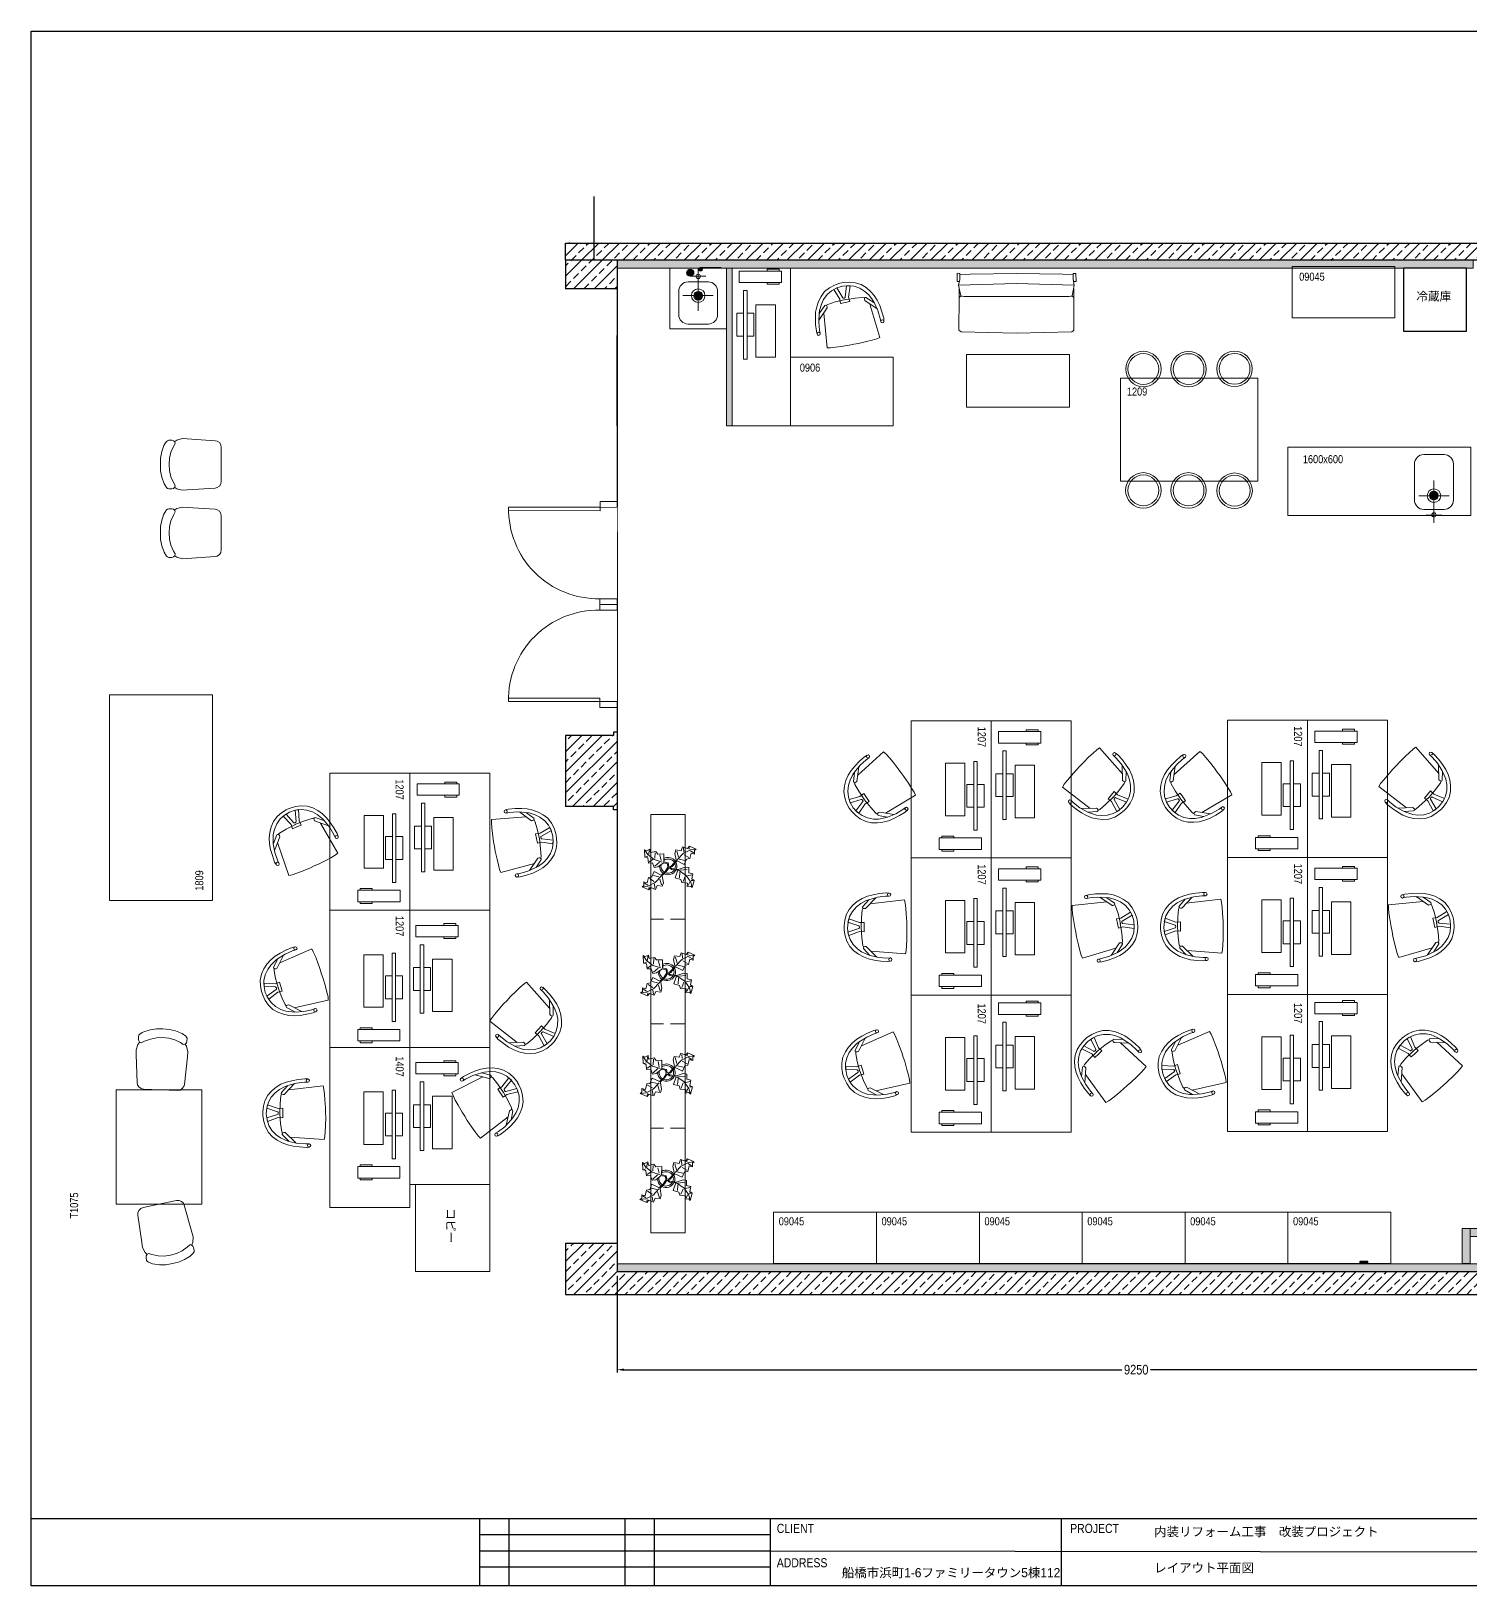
# Model space of a CAD drawing. Header units: millimetres. Extents: x -5127 to 14751, y -2750 to 19020.
# Drawn here: x -5127 to 7470, y -2750 to 10854 of the extents above; entities that cross this region are included whole.
import ezdxf

# ---------------------------------------------------------------- set-up
doc = ezdxf.new("R2010")
doc.units = ezdxf.units.MM
doc.set_wipeout_variables(frame=1)
doc.linetypes.add('DASHEDX2', pattern=[38.1, 25.4, -12.7])
doc.layers.add('1floor', color=252, linetype='Continuous')
doc.layers.add('1pillars', color=250, linetype='Continuous')
for name, color, linetype, lineweight in [('2furniture', 7, 'Continuous', 0), ('A-col-pattern', 8, 'Continuous', 0), ('A-desk', 250, 'Continuous', 15), ('dims', 8, 'Continuous', 0)]:
    doc.layers.add(name, color=color, linetype=linetype, lineweight=lineweight)
doc.styles.get("Standard").update_dxf_attribs({"font": 'ARIALN.TTF', "height": 70})
doc.dimstyles.new('mydim', dxfattribs={"dimscale": 1.2, "dimtxt": 70, "dimasz": 50, "dimexe": 20, "dimexo": 30, "dimgap": 0.09, "dimtad": 0, "dimtih": 1, "dimtoh": 1, "dimdec": 0, "dimzin": 0, "dimdsep": 46, "dimtxsty": 'Standard', "dimcen": 0, "dimclrd": 256, "dimclre": 256, "dimadec": 0, "dimazin": 0, "dimtfac": 1, "dimtdec": 0, "dimtofl": 0, "dimtmove": 0, "dimatfit": 3, "dimfxl": 1, "dimtolj": 1, "dimtzin": 0, "dimarcsym": 0})

# ---------------------------------------------------------------- blocks, each defined once
blk = doc.blocks.new('*U35')
at = {"layer": 'A-desk', "color": 0}
blk.add_lwpolyline([(-600, -300), (600, -300), (600, 400), (-600, 400)], close=True, dxfattribs=at)
blk = doc.blocks.new('*U32')
at = {"layer": 'A-desk', "color": 0}
blk.add_lwpolyline([(-600, -300), (160, -300), (160, 350), (-600, 350)], close=True, dxfattribs=at)
blk = doc.blocks.new('*U33')
at = {"layer": 'A-desk', "color": 0}
blk.add_lwpolyline([(-600, -300), (300, -300), (300, 150), (-600, 150)], close=True, dxfattribs=at)
blk = doc.blocks.new('*U176')
at = {"layer": 'A-desk', "color": 0}
blk.add_lwpolyline([(-600, -300), (800, -300), (800, 400), (-600, 400)], close=True, dxfattribs=at)
blk = doc.blocks.new('*D25')
at = {"layer": 'Defpoints', "color": 0}
for p in [(0, 0), (9250, 0), (9250, -858)]:
    blk.add_point(p, dxfattribs=at)
at = {"layer": 'dims', "lineweight": -2}
for p, q in [((0, -36), (0, -882)), ((9250, -36), (9250, -882)), ((60, -858), (4416, -858)), ((9190, -858), (4667, -858))]:
    blk.add_line(p, q, dxfattribs=at)
at = {"layer": 'dims'}
for points in [[(60, -848), (60, -868), (0, -858)], [(9190, -848), (9190, -868), (9250, -858)]]:
    blk.add_solid(points, dxfattribs=at)
at = {"layer": 'dims', "color": 0, "insert": (4542, -858), "char_height": 84, "attachment_point": 5}
blk.add_mtext('\\A1;9250', dxfattribs=at)
blk = doc.blocks.new('*U37')
at = {"layer": 'A-desk', "color": 0}
blk.add_lwpolyline([(-600, -300), (0, -300), (0, 1300), (-600, 1300)], close=True, dxfattribs=at)
blk = doc.blocks.new('*U41')
at = {"layer": 'A-desk', "color": 0}
blk.add_lwpolyline([(-600, -300), (600, -300), (600, 600), (-600, 600)], close=True, dxfattribs=at)
blk = doc.blocks.new('*U89')
at = {"layer": 'A-desk', "color": 0}
blk.add_lwpolyline([(-600, -300), (150, -300), (150, 700), (-600, 700)], close=True, dxfattribs=at)
blk = doc.blocks.new('*U75')
at = {"layer": 'A-desk', "color": 0}
blk.add_lwpolyline([(-600, -300), (1200, -300), (1200, 600), (-600, 600)], close=True, dxfattribs=at)
blk = doc.blocks.new('seat1')
at = {"layer": '2furniture'}
blk.add_line((0, 148), (0, -148), dxfattribs=at)
for points in [[(0, 148), (4, 171), (17, 190), (36, 203), (55, 207), (298, 224), (341, 226), (389, 213), (406, 201)], [(404, 184), (419, 157), (440, 106), (453, 53), (457, 0), (453, -55), (440, -108), (419, -159), (404, -184), (406, -199), (419, -210), (434, -214), (459, -214), (470, -210), (478, -203), (500, -169), (519, -112), (531, -57), (533, 0), (531, 55), (519, 112), (502, 165), (493, 180), (478, 201), (470, 207), (459, 212), (432, 211), (419, 207), (409, 199), (406, 197), (404, 184)], [(0, -148), (4, -171), (17, -190), (36, -203), (55, -207), (298, -224), (341, -226), (389, -213), (406, -201)]]:
    blk.add_lwpolyline(points, dxfattribs=at)
blk = doc.blocks.new('sofa')
at = {"layer": '2furniture'}
for p, q in [((-500, -212), (-500, -135)), ((502, -131), (502, -212))]:
    blk.add_line(p, q, dxfattribs=at)
for points in [[(-495, -11), (-495, 0), (-519, 2), (-519, -72), (-499, -72), (-495, -53)], [(497, -53), (506, -104), (0, -89), (-506, -104), (-495, -53), (-495, -11), (-404, -6), (0, 0), (404, -6), (497, -11), (497, -44)], [(521, 0), (523, -72), (502, -72), (497, -53), (497, 0)]]:
    blk.add_lwpolyline(points, close=True, dxfattribs=at)
for points in [[(-506, -104), (-487, -197), (-459, -201), (2, -201), (461, -201), (489, -197), (506, -104)], [(478, -199), (493, -201), (502, -212), (502, -497), (497, -504), (485, -510), (0, -523), (-483, -510), (-495, -504), (-502, -497), (-500, -212), (-491, -201), (-476, -199)]]:
    blk.add_lwpolyline(points, dxfattribs=at)
blk = doc.blocks.new('*U94')
at = {"layer": 'A-desk', "color": 0}
blk.add_lwpolyline([(-600, -300), (300, -300), (300, 161), (-600, 161)], close=True, dxfattribs=at)
blk = doc.blocks.new('seat2')
at = {"layer": '2furniture', "color": 8}
for points in [[(2722, 4464), (2750, 4470), (2794, 4475), (2844, 4479), (2915, 4483), (2957, 4483)], [(2722, 4464), (2757, 4162)], [(3193, 4473), (3165, 4479), (3121, 4481), (3071, 4483), (3000, 4485), (2957, 4483)], [(3193, 4473), (3170, 4169)], [(2662, 4329), (2661, 4303), (2667, 4244), (2677, 4189), (2690, 4139), (2709, 4094), (2735, 4051), (2767, 4013), (2805, 3979), (2853, 3954), (2901, 3941), (2950, 3935), (2968, 3935)], [(2690, 4327), (2690, 4299), (2699, 4229), (2720, 4153), (2728, 4130), (2754, 4081), (2782, 4044), (2822, 4009), (2866, 3984), (2916, 3970), (2968, 3965)], [(3230, 4338), (3231, 4310), (3226, 4240), (3208, 4163), (3200, 4139), (3177, 4089), (3150, 4052), (3112, 4015), (3068, 3988), (3019, 3972), (2968, 3965)], [(3258, 4341), (3261, 4315), (3257, 4256), (3250, 4200), (3238, 4150), (3221, 4104), (3197, 4061), (3167, 4021), (3130, 3986), (3082, 3959), (3035, 3944), (2986, 3936), (2969, 3935)], [(3222, 4223), (3131, 4130), (3131, 4118), (3133, 4109), (3142, 4104), (3148, 4105), (3207, 4162)], [(2703, 4212), (2798, 4123), (2798, 4112), (2796, 4102), (2788, 4097), (2781, 4098), (2721, 4152)], [(2796, 4098), (2809, 4094), (2877, 4087), (2968, 4085)], [(2960, 4111), (2919, 4111), (2921, 4070), (2887, 3977), (2917, 3969), (2949, 4064), (2951, 4068), (2960, 4070)], [(2960, 4111), (3002, 4110), (2999, 4070), (3033, 3977), (3003, 3969), (2972, 4064), (2970, 4068), (2960, 4070)], [(3134, 4105), (3121, 4100), (3054, 4091), (2963, 4085)]]:
    blk.add_lwpolyline(points, dxfattribs=at)
for centre in [(3244, 4340), (2676, 4329)]:
    blk.add_circle(centre, 14, dxfattribs=at)
blk = doc.blocks.new('*U102')
at = {"layer": '1floor'}
blk.add_hatch(color=113, dxfattribs=at).paths.add_polyline_path([(0, -18), (7540, -18), (7540, 52), (0, 52)])
at = {"layer": '1floor', "lineweight": 0}
blk.add_lwpolyline([(0, -18), (7540, -18), (7540, 52), (0, 52)], close=True, dxfattribs=at)
blk = doc.blocks.new('PC')
at = {"layer": '2furniture'}
for points in [[(-15, 278), (585, 278), (585, 247), (-15, 247)], [(654, 316), (754, 316), (754, -54), (654, -54)], [(0, 170), (460, 170), (460, 0), (0, 0)]]:
    blk.add_lwpolyline(points, close=True, dxfattribs=at)
for points in [[(385, 278), (385, 338), (285, 338), (185, 338), (185, 278)], [(185, 247), (185, 188), (285, 188), (385, 188), (385, 247)], [(654, 72), (639, 72), (639, -33), (654, -33)], [(754, -33), (770, -33), (770, 72), (754, 72)]]:
    blk.add_lwpolyline(points, dxfattribs=at)
blk = doc.blocks.new('観葉植物 - ゴム／フィロデンドロン')
at = {"color": 0, "linetype": 'Continuous'}
for p, q in [((-16.2005, 11.4774), (-13.9899, 8.1064)), ((-16.2005, 11.4774), (-14.8639, 10.7964)), ((-16.0159, 6.3329), (-16.2005, 11.4774)), ((-14.8639, 10.7964), (-12.6195, 11.8975)), ((-13.3174, 8.325), (-13.0735, 11.0065)), ((-12.6195, 11.8975), (-12.1909, 9.4345)), ((4.6914, 8.8812), (5.3859, 11.2828)), ((5.3859, 11.2828), (8.8871, 10.7908)), ((8.8871, 10.7908), (9.9809, 13.4933)), ((9.9809, 13.4933), (13.3837, 12.301)), ((15.3859, 11.3055), (10.3916, 8.7942)), ((10.5828, 12.6946), (10.8893, 9.7953)), ((13.3837, 12.301), (14.68, 13.9039)), ((14.5816, 13.2037), (14.3848, 11.8033)), ((14.68, 13.9039), (19.3848, 11.8146)), ((19.3848, 11.8146), (15.3859, 11.3055)), ((19.3848, 11.8146), (18.1868, 10.9119)), ((18.1868, 10.9119), (18.1925, 8.4119)), ((-14.0069, 5.8704), (-16.0159, 6.3329)), ((-15.3434, 6.5514), (-13.9984, 6.9884)), ((-13.5868, 2.2894), (-14.0069, 5.8704)), ((-13.9899, 8.1064), (-9.5434, 4.7185)), ((-10.6784, 2.491), (-13.5868, 2.2894)), ((-13.1329, 3.1804), (-10.6614, 4.727)), ((-12.1909, 9.4345), (-8.3829, 10.3)), ((-9.5858, -0.8715), (-10.6784, 2.491)), ((-9.5434, 4.7185), (-4.1917, 2.9888)), ((-9.1318, 0.0195), (-5.9793, 2.9025)), ((-8.8369, 9.409), (-9.0894, 5.6095)), ((-8.3829, 10.3), (-7.0549, 8.501)), ((-7.1228, -0.443), (-3.5248, 2.2131)), ((-7.0549, 8.501), (-3.0284, 8.6941)), ((-4.8529, 4.012), (-5.7184, 7.82)), ((-3.5248, 2.2131), (-3.3011, 2.4355)), ((-3.3011, 2.4355), (-0.5306, 1.7947)), ((-3.0284, 8.6941), (-3.0709, 3.1041)), ((-3.0709, 3.1041), (0.0797, 2.3163)), ((-0.5306, 1.7947), (-0.2255, -0.5527)), ((-0.5306, 1.7947), (-0.5306, 1.7947)), ((0.0797, 2.3163), (0.4866, -0.031)), ((0.4866, -0.031), (2.1141, 0.2298)), ((2.1141, 0.2298), (5.4346, 3.9146)), ((6.1032, 3.6844), (2.8262, -0.031)), ((4.6914, 8.8812), (5.5014, 4.4831)), ((5.4346, 3.9146), (5.5014, 4.4831)), ((5.9878, 10.4842), (7.1971, 6.3869)), ((11.1089, 1.1958), (6.1032, 3.6844)), ((10.3916, 8.7942), (6.2847, 4.4028)), ((7.7005, 4.8881), (11.5025, 3.9967)), ((14.2977, 6.1031), (10.9934, 7.9956)), ((12.7005, 4.8994), (11.1089, 1.1958)), ((14.8995, 5.3044), (12.7005, 4.8994)), ((15.7909, 9.1065), (14.8995, 5.3044)), ((15.2875, 10.6053), (17.5907, 9.2105)), ((18.1925, 8.4119), (15.7909, 9.1065)), ((-14.4141, -11.4699), (-13.5228, -7.6679)), ((-13.5228, -7.6679), (-11.3237, -7.2629)), ((-12.921, -8.4665), (-9.6166, -10.359)), ((-11.3237, -7.2629), (-9.7321, -3.5593)), ((-6.3237, -7.2516), (-10.1257, -6.3602)), ((-9.7321, -3.5593), (-4.7264, -6.0479)), ((-7.1228, -0.443), (-9.5858, -0.8715)), ((-9.0148, -11.1577), (-4.9047, -6.8122)), ((-4.611, -12.8477), (-5.8203, -8.7504)), ((-2.019, -3.6148), (-4.7264, -6.0479)), ((-4.1246, -6.8466), (-4.0579, -6.2781)), ((-3.3146, -11.2447), (-4.1246, -6.8466)), ((-4.0579, -6.2781), (-0.9375, -3.1608)), ((-2.019, -3.6148), (-0.2255, -0.5527)), ((-0.9375, -3.1608), (0.5883, -0.8135)), ((0.5883, -0.8135), (2.2447, -2.0916)), ((2.8262, -0.031), (1.3003, -0.5527)), ((1.3003, -0.5527), (2.4193, -1.4655)), ((2.2447, -2.0916), (6.7108, -2.6626)), ((2.4193, -1.4655), (6.895, -2.1175)), ((4.943, -7.9659), (6.7108, -2.6626)), ((8.8321, -9.0266), (4.943, -7.9659)), ((11.6605, -0.5413), (6.895, -2.1175)), ((12.3677, -6.1981), (7.219, -2.6772)), ((8.125, -4.0768), (7.7715, -7.9659)), ((8.3544, -2.7453), (13.1973, -2.1704)), ((9.5392, -11.1479), (8.8321, -9.0266)), ((10.2463, -10.4408), (11.6605, -6.9053)), ((11.6605, -0.5413), (14.1354, -0.8948)), ((15.5496, -10.7943), (12.3677, -6.1981)), ((16.2567, -5.8446), (13.4283, -6.5517)), ((14.1354, -0.8948), (14.1354, -4.4304)), ((14.1354, -4.4304), (16.9638, -5.1375)), ((17.3174, -9.7337), (15.9032, -9.7337)), ((16.9638, -5.1375), (16.2567, -8.673)), ((16.2567, -8.673), (18.0245, -9.7337)), ((18.0245, -9.7337), (16.6103, -14.6834)), ((-18.008, -14.1781), (-16.8101, -13.2754)), ((-18.008, -14.1781), (-14.0091, -13.669)), ((-13.3032, -16.2674), (-18.008, -14.1781)), ((-16.8157, -10.7754), (-14.4141, -11.4699)), ((-16.8101, -13.2754), (-16.8157, -10.7754)), ((-13.9107, -12.9688), (-16.2139, -11.574)), ((-14.0091, -13.669), (-9.0148, -11.1577)), ((-12.0069, -14.6645), (-13.3032, -16.2674)), ((-13.2048, -15.5672), (-13.008, -14.1668)), ((-8.6042, -15.8568), (-12.0069, -14.6645)), ((-9.206, -15.0581), (-9.5126, -12.1588)), ((-7.5103, -13.1543), (-8.6042, -15.8568)), ((-4.0092, -13.6463), (-7.5103, -13.1543)), ((-3.3146, -11.2447), (-4.0092, -13.6463)), ((13.4283, -11.5015), (9.5392, -11.1479)), ((13.0748, -13.9763), (13.4283, -11.5015)), ((15.5496, -13.6228), (13.0748, -13.9763)), ((14.8425, -10.7943), (13.7819, -13.2692)), ((16.6103, -14.6834), (15.5496, -10.7943)), ((16.6103, -14.6834), (15.5496, -13.6228))]:
    blk.add_line(p, q, dxfattribs=at)
for centre, radius, start, end in [((0.0308, 0.1664), 6, 178.6147, 235.1169), ((0.0308, 0.1664), 5, 168.1647, 238.6725), ((0, 0), 6.1275, 34.37569, 120.1028), ((-0.0601, -0.2075), 5.2461, 33.82192, 124.9414), ((-0.2664, 0.1682), 5.2775, 338.4094, 20.03007), ((-0.098, 0.1364), 6.1288, 341.2017, 26.09184), ((-0.0234, 0.3825), 6.1492, 242.5812, 331.2714), ((-0.1102, 0.4886), 5.2883, 247.3711, 327.472)]:
    blk.add_arc(centre, radius, start, end, dxfattribs=at)
blk = doc.blocks.new('*U140')
at = {"layer": '1floor'}
blk.add_hatch(color=113, dxfattribs=at).paths.add_polyline_path([(0, -18), (7490, -18), (7490, 52), (0, 52)])
at = {"layer": '1floor', "lineweight": 0}
blk.add_lwpolyline([(0, -18), (7490, -18), (7490, 52), (0, 52)], close=True, dxfattribs=at)
blk = doc.blocks.new('*U143')
at = {"layer": 'A-desk', "color": 0}
blk.add_lwpolyline([(-600, -300), (-68, -300), (-68, 197), (-600, 197)], close=True, dxfattribs=at)
blk = doc.blocks.new('*U151')
at = {"layer": '1floor'}
blk.add_hatch(color=113, dxfattribs=at).paths.add_polyline_path([(0, -18), (660, -18), (660, 52), (0, 52)])
at = {"layer": '1floor', "lineweight": 0}
blk.add_lwpolyline([(0, -18), (660, -18), (660, 52), (0, 52)], close=True, dxfattribs=at)
blk = doc.blocks.new('*U181')
at = {"layer": '1floor'}
blk.add_hatch(color=113, dxfattribs=at).paths.add_polyline_path([(0, -18), (308, -18), (308, 52), (0, 52)])
at = {"layer": '1floor', "lineweight": 0}
blk.add_lwpolyline([(0, -18), (308, -18), (308, 52), (0, 52)], close=True, dxfattribs=at)
blk = doc.blocks.new('*U166')
at = {"layer": 'A-desk', "color": 0}
blk.add_lwpolyline([(-600, -300), (300, -300), (300, 300), (-600, 300)], close=True, dxfattribs=at)
blk = doc.blocks.new('*U169')
at = {"layer": 'A-desk', "color": 0}
blk.add_lwpolyline([(-600, -300), (780, -300), (780, 209), (-600, 209)], close=True, dxfattribs=at)
blk = doc.blocks.new('*U172')
at = {"layer": '1floor'}
blk.add_hatch(color=143, dxfattribs=at).paths.add_polyline_path([(0, -18), (1380, -18), (1380, 32), (0, 32)])
at = {"layer": '1floor', "lineweight": 0}
blk.add_lwpolyline([(0, -18), (1380, -18), (1380, 32), (0, 32)], close=True, dxfattribs=at)
blk = doc.blocks.new('*U22')
blk.add_wipeout([(0, 150), (402, 150), (900, 150), (900, 0), (0, 0)]).dxf.layer = 'A-col-pattern'
at = {"layer": 'A-col-pattern'}
for points in [[(50, 150), (80, 150), (80, 950), (50, 950)], [(0, 0), (50, 0), (50, 150), (0, 150)], [(850, 0), (900, 0), (900, 150), (850, 150)]]:
    blk.add_lwpolyline(points, close=True, dxfattribs=at)
blk.add_arc((68, 168), 782, 358.6506, 91.2877, dxfattribs=at)

msp = doc.modelspace()

# ---------------------------------------------------------------- hatches: boundary and pattern name
at = {"layer": '1floor'}
h = msp.add_hatch(dxfattribs=at)
h.set_pattern_fill('ANSI33', color=256, scale=20, style=0)
h.paths.add_polyline_path([(-450, 8850), (-450, 9000.2), (9400, 9000.2), (9400, 8850)])
h = msp.add_hatch(color=256, dxfattribs=at)
edge = h.paths.add_edge_path()
edge.add_arc((640, 8740), 30, 0, 360)
h = msp.add_hatch(color=256, dxfattribs=at)
edge = h.paths.add_edge_path()
edge.add_arc((730, 8770), 15, 0, 360)
at = {"layer": '1floor', "ltscale": 5}
h = msp.add_hatch(color=256, dxfattribs=at)
h.paths.add_polyline_path([(6505.5, 90), (6499.7, 90), (6499.7, 70), (6505.5, 70)])
h.paths.add_polyline_path([(6569.7, 90), (6505.5, 90), (6505.5, 70), (6569.7, 70)])
at = {"layer": '1pillars'}
h = msp.add_hatch(dxfattribs=at)
h.set_pattern_fill('ANSI33', color=256, scale=20, style=0)
h.paths.add_polyline_path([(-450, 8850), (-450, 8600), (0, 8600), (0, 8850)])
h = msp.add_hatch(dxfattribs=at)
h.set_pattern_fill('ANSI33', color=256, scale=20, style=0)
h.set_pattern_definition([(45, (0, -30), (-89.8026, 89.8026), []), (45, (89.8, -30), (-89.8026, 89.8026), [63.5, -31.75])])
h.paths.add_polyline_path([(0, 4070), (0, 4690), (-225, 4690), (-450, 4690), (-450, 4070), (-225, 4070)])
h = msp.add_hatch(dxfattribs=at)
h.set_pattern_fill('ANSI33', color=256, scale=20, style=0)
h.paths.add_polyline_path([(0, 250), (-450, 250), (-450, -200), (9400, -200), (9400, 408.5), (9250, 408.5), (9250, 0), (7539.7, 0), (7539.7, 0), (0, 0), (0, 70)])
at = {"layer": '2furniture'}
h = msp.add_hatch(dxfattribs=at)
h.set_pattern_fill('ANSI31', color=241, scale=3, angle=270, style=0)
h.set_pattern_definition([(315, (7322.501, 15739.054), (6.735192, 6.735192), [])])
edge = h.paths.add_edge_path()
edge.add_arc((709.9, 8539.1), 38.1, 0, 360)
h = msp.add_hatch(dxfattribs=at)
h.set_pattern_fill('ANSI31', color=241, scale=3, angle=90, style=0)
h.set_pattern_definition([(135, (534.005, -409.731), (-6.735192, -6.735192), [])])
edge = h.paths.add_edge_path()
edge.add_arc((7146.6, 6790.2), 38.1, 0, 360)

# ---------------------------------------------------------------- linework, layer by layer
for p, q in [((-5126.7, -2159), (14751.3, -2159)), ((-1204.4, -2159), (-1204.4, -2749.6)), ((-946.2, -2159), (-946.2, -2749.6)), ((67.7, -2159), (67.7, -2749.6)), ((326, -2159), (326, -2749.6)), ((1339.9, -2159), (1339.9, -2749.6)), ((3884.2, -2159), (3884.2, -2749.6)), ((-1204.4, -2300.9), (1339.9, -2300.9)), ((-1204.4, -2442.7), (1339.9, -2442.7)), ((1342, -2442.7), (10958.2, -2454.3)), ((-1204.4, -2582.4), (1339.9, -2582.4))]:
    msp.add_line(p, q)
msp.add_lwpolyline([(-5126.7, 10852.4), (14751.3, 10854.5), (14751.3, -2749.6), (-5126.7, -2749.6)], close=True)
at = {"layer": '1floor'}
for p, q in [((-200, 8850), (-200, 9406.7)), ((730, 8785), (910, 8785)), ((730, 8770), (745, 8770)), ((0, 6680), (0, 4750)), ((0, 4070), (0, 250)), ((0, 0), (9250, 0))]:
    msp.add_line(p, q, dxfattribs=at)
at = {"layer": '1floor', "color": 7, "lineweight": 30}
for p, q in [((0, 8850), (-450, 8850)), ((-450, 8850), (-450, 8600)), ((9250, 8850), (0, 8850)), ((0, 8850), (0, 6690)), ((0, 8600), (-450, 8600)), ((0, 4989.9), (0, 4720)), ((-450, 4690), (-450, 4070)), ((0, 4720), (0, 4040)), ((-450, 250), (-450, -200)), ((-450, 250), (0, 250)), ((0, 250), (0, 0)), ((0, 0), (9250, 0))]:
    msp.add_line(p, q, dxfattribs=at)
at = {"layer": '1floor', "color": 7}
for p, q in [((0, 7400), (0, 8189.8)), ((-450, -200), (9400, -200))]:
    msp.add_line(p, q, dxfattribs=at)
at = {"layer": '1floor', "ltscale": 5}
for p, q in [((6569.7, 90), (6499.7, 90)), ((6499.7, 90), (6499.7, 70)), ((6499.7, 70), (6569.7, 70)), ((6569.7, 70), (6569.7, 90))]:
    msp.add_line(p, q, dxfattribs=at)
at = {"layer": '1floor'}
msp.add_lwpolyline([(-450, 8850), (-450, 9000.2), (9400, 9000.2), (9400, 8850)], close=True, dxfattribs=at)
at = {"layer": '1floor', "color": 241}
msp.add_lwpolyline([(6881.4, 8229.5), (7431.7, 8229.5), (7431.7, 8779.9), (6881.4, 8779.9)], close=True, dxfattribs=at)
at = {"layer": '1floor', "color": 7, "lineweight": 30}
for points in [[(0, 4720), (-30, 4720), (-30, 4690), (-450, 4690)], [(0, 4040), (-30, 4040), (-30, 4070), (-450, 4070)]]:
    msp.add_lwpolyline(points, dxfattribs=at)
at = {"layer": '1floor'}
for centre, radius in [((640, 8740), 30), ((730, 8770), 15)]:
    msp.add_circle(centre, radius, dxfattribs=at)
at = {"layer": '1floor', "color": 0}
msp.add_point((0, 4184.7), dxfattribs=at)
at = {"layer": '1pillars'}
msp.add_point((-419.1, 9000.2), dxfattribs=at)
at = {"layer": '2furniture', "color": 241}
for p, q in [((777.7, 8709.5), (640.1, 8709.5)), ((709.9, 8406.8), (709.9, 8777.2)), ((540.1, 8577.7), (540.1, 8373.6)), ((841.2, 8540.1), (576.6, 8540.1)), ((7316.5, 6751.6), (7316.5, 7066.8)), ((7146.6, 6922.5), (7146.6, 6552.1)), ((7015.4, 6789.2), (7279.9, 6789.2)), ((7078.9, 6619.8), (7216.4, 6619.8))]:
    msp.add_line(p, q, dxfattribs=at)
for points in [[(798.8, 8659.8), (621, 8659.8)], [(879.8, 8373.6), (879.8, 8580)], [(879.8, 8371.3), (879.8, 8373.6)], [(621, 8291.5), (798.8, 8291.5)], [(7235.5, 7148.9), (7057.7, 7148.9)], [(6976.7, 7069.1), (6976.7, 6749.3)], [(7057.7, 6669.5), (7235.5, 6669.5)]]:
    msp.add_lwpolyline(points, dxfattribs=at)
at = {"layer": '2furniture', "color": 85, "ltscale": 5}
msp.add_lwpolyline([(295.3, 339.4), (595.3, 339.4), (595.3, 4000), (295.3, 4000)], close=True, dxfattribs=at)
at = {"layer": '2furniture', "color": 85, "linetype": 'DASHEDX2', "ltscale": 5}
for points in [[(595.3, 3084.8), (295.3, 3084.8)], [(595.3, 2169.7), (295.3, 2169.7)], [(595.3, 1254.5), (295.3, 1254.5)]]:
    msp.add_lwpolyline(points, dxfattribs=at)
at = {"layer": '2furniture', "color": 241}
for centre, radius in [((709.9, 8708.4), 19.1), ((709.9, 8540.1), 59.3), ((709.9, 8539.1), 38.1), ((7146.6, 6789.2), 59.3), ((7146.6, 6790.2), 38.1), ((7146.6, 6620.9), 19.1)]:
    msp.add_circle(centre, radius, dxfattribs=at)
at = {"layer": '2furniture'}
for centre, radius in [((4604.9, 7897.8), 155), ((4604.9, 7897.8), 135), ((5000, 7896.9), 155), ((5000, 7896.9), 135), ((5402.5, 7899.3), 155), ((5402.5, 7899.3), 135), ((4604.4, 6835.9), 155), ((4604.4, 6835.9), 135), ((5000, 6835.9), 155), ((5000, 6835.9), 135), ((5403.1, 6833.1), 155), ((5403.1, 6833.1), 135)]:
    msp.add_circle(centre, radius, dxfattribs=at)
at = {"layer": '2furniture', "color": 241}
for centre, start, end in [((621, 8578.8), 90, 180.81508), ((798.8, 8578.8), 359.18492, 90), ((621, 8372.5), 179.18492, 270), ((798.8, 8372.5), 270, 0.81508), ((7057.7, 7067.9), 90, 180.81508), ((7235.5, 7067.9), 359.18492, 90), ((7057.7, 6750.5), 179.18492, 270), ((7235.5, 6750.5), 270, 0.81508)]:
    msp.add_arc(centre, 81, start, end, dxfattribs=at)

# ---------------------------------------------------------------- block references
at = {"layer": '1floor'}
for name, p, rotation in [('*U140', (7489.8, 8832.4), 180), ('*U181', (7412.2, 378.4), 270), ('*U151', (8124.9, 360.9), 180)]:
    msp.add_blockref(name, p, dxfattribs=dict(at, rotation=rotation))
msp.add_blockref('*U102', (0, 17.5), dxfattribs=at)
at = {"layer": '2furniture', "color": 241}
for name, p, rotation in [('*U143', (658.1, 8847.9), 90), ('*U37', (7169.8, 7215.2), 90), ('*U32', (-1463.9, 162.5), 270)]:
    msp.add_blockref(name, p, dxfattribs=dict(at, rotation=rotation))
at = {"layer": '2furniture', "ltscale": 5, "rotation": 270}
msp.add_blockref('*U172', (975.6, 8779.9), dxfattribs=at)
at = {"layer": '2furniture'}
for name, p, rotation in [('*U169', (1308.1, 8179.9), 270), ('PC', (1385, 8000), 89.99999999999999), ('*U166', (1816.8, 7700), 180), ('*U75', (-3840.1, 3846.5), 90), ('*U35', (2872.5, 4220), 270), ('*U35', (3572.5, 4220), 270), ('*U35', (5640, 4225.1), 270), ('*U35', (6340, 4225.1), 270), ('PC', (3652.2, 3971.3), 89.99999999999999), ('PC', (6419.7, 3976.3), 89.99999999999999), ('seat2', (-2884.2, 4195.4), 305.2341722767998), ('seat2', (-116.7, 4200.4), 305.2341722767998), ('*U35', (-2213.9, 3762.5), 270), ('*U35', (-1513.9, 3762.5), 270), ('PC', (2873.2, 4448.6), 270), ('PC', (5640.7, 4453.7), 270), ('PC', (-1434.2, 3513.8), 89.99999999999999), ('seat2', (-1710.6, 8837.7), 203.3310032291749), ('PC', (-2213.2, 3991.1), 270), ('*U35', (2872.5, 3020), 270), ('*U35', (3572.5, 3020), 270), ('PC', (3652.2, 2771.3), 89.99999999999999), ('*U35', (5640, 3025.1), 270), ('*U35', (6340, 3025.1), 270), ('PC', (6419.7, 2776.3), 89.99999999999999), ('seat2', (-1949.2, 5974.6), 270), ('seat2', (818.4, 5979.7), 270), ('PC', (5640.7, 3253.7), 270), ('*U35', (-2213.9, 2562.5), 270), ('*U35', (-1513.9, 2562.5), 270), ('PC', (2873.2, 3248.6), 270), ('PC', (-1444.1, 2275.4), 89.99999999999999), ('seat2', (-7731.9, 4137.7), 286.818814904105), ('PC', (-2215.3, 2773.1), 270), ('*U35', (2872.5, 1820), 270), ('*U35', (3572.5, 1820), 270), ('PC', (3652.2, 1597.2), 89.99999999999999), ('*U35', (5640, 1825.1), 270), ('*U35', (6340, 1825.1), 270), ('PC', (6419.7, 1602.3), 89.99999999999999), ('seat1', (-3994.4, 1591.5), 87.76726596539584), ('seat2', (-2643.9, 3411.4), 286.818814904105), ('PC', (2873.2, 2048.6), 270), ('seat2', (123.6, 3416.4), 286.818814904105), ('PC', (5640.7, 2053.7), 270), ('*U176', (-2213.9, 1362.5), 270), ('*U35', (-1513.9, 1362.5), 270), ('PC', (-1444.1, 1075.4), 89.99999999999999), ('seat2', (-7034.4, 4348), 270), ('PC', (-2215.3, 1573.1), 270), ('seat1', (-4000.7, 591.5), 281.8783409713795)]:
    msp.add_blockref(name, p, dxfattribs=dict(at, rotation=rotation))
at = {"layer": '2furniture', "xscale": -1}
for p, rotation in [((-1766.9, 11870.8), 192.2039504679496), ((9357.4, 3608.7), 47.88059811431967), ((12124.9, 3613.7), 47.88059811431967), ((2762.3, 7481.3), 101.0340669513521), ((7769.2, 6808.9), 102.2039504679496), ((10536.8, 6813.9), 102.2039504679496), ((4345.8, 1559.2), 47.88059811431967), ((-756.1, 2895), 222.9381900618096), ((2011.5, 2900), 222.9381900618096), ((807.3, 6286), 123.1021114256337)]:
    msp.add_blockref('seat2', p, dxfattribs=dict(at, rotation=rotation))
at = {"layer": '2furniture'}
for name, p in [('sofa', (3493.5, 8734.5)), ('*U94', (3657.5, 7864)), ('*U41', (5005, 7217.4)), ('*U89', (-3781.9, 891.5))]:
    msp.add_blockref(name, p, dxfattribs=at)
at = {"layer": '2furniture', "color": 42}
for p in [(6505.2, 8644.7), (1970, 370), (2869.6, 370), (3769.6, 370), (4669.6, 370), (5569.6, 370), (6469.6, 370)]:
    msp.add_blockref('*U33', p, dxfattribs=at)
at = {"layer": '2furniture', "xscale": -1}
for p in [(-3462.7, 7063.5), (-3462.7, 6463.4)]:
    msp.add_blockref('seat1', p, dxfattribs=at)
at = {"layer": '2furniture', "color": 85, "xscale": 12.7, "yscale": 12.7, "zscale": 12.7}
for p in [(446.9, 3546.3), (446.9, 3546.3), (435.1, 2619.2), (431.2, 1739.4), (429.1, 810.3)]:
    msp.add_blockref('観葉植物 - ゴム／フィロデンドロン', p, dxfattribs=at)

# ---------------------------------------------------------------- texts
at = {"char_height": 80, "attachment_point": 1}
for s, width, insert in [('CLIENT', 455.125, (1397.3, -2206.6)), ('PROJECT', 455.125, (3963.7, -2206.6)), ('{\\fMS PGothic|b0|i0|c128|p50;内装リフォーム工事\u3000改装プロジェクト}', 1863.786, (4698.7, -2234.9)), ('ADDRESS', 455.125, (1397.3, -2507)), ('{\\fMS PGothic|b0|i0|c128|p50;船橋市浜町1-6ファミリータウン5棟112}', 1863.786, (1966.2, -2593.7)), ('{\\fMS PGothic|b0|i0|c128|p50;レイアウト平面図}', 1863.786, (4698.7, -2551.7))]:
    msp.add_mtext_dynamic_manual_height_columns(s, width=width, gutter_width=12.5, heights=[0], dxfattribs=dict(at, insert=insert))
at = {"layer": '2furniture', "color": 42, "char_height": 70, "attachment_point": 1}
for insert in [(5967.9, 8740.8), (1414.3, 475.7), (2314.3, 475.7), (3214.3, 475.7), (4114.3, 475.7), (5014.3, 475.7), (5914.3, 475.7)]:
    msp.add_mtext_dynamic_manual_height_columns('09045', width=226.571, gutter_width=350, heights=[0], dxfattribs=dict(at, insert=insert))
at = {"layer": '2furniture', "color": 241}
for s, width, gutter_width, insert, char_height, attachment_point in [('{\\fMS PGothic|b0|i0|c128|p50;冷蔵庫}', 657.43, 12.5, (7145.4, 8529.4), 75, 5), ('1600x600', 431.671, 350, (6000, 7143.7), 70, 1)]:
    msp.add_mtext_dynamic_manual_height_columns(s, width=width, gutter_width=gutter_width, heights=[0], dxfattribs=dict(at, insert=insert, char_height=char_height, attachment_point=attachment_point))
at = {"layer": '2furniture', "char_height": 70, "attachment_point": 1}
for s, insert in [('0906', (1598.9, 7945.1)), ('1209', (4460.4, 7735.6))]:
    msp.add_mtext_dynamic_manual_height_columns(s, width=431.671, gutter_width=350, heights=[0], dxfattribs=dict(at, insert=insert))
for s, insert, rotation in [('1207', (3225.9, 4767.8), 270), ('1207', (5993.4, 4772.9), 270), ('1207', (-1867.5, 4307.3), 270), ('1207', (3225.9, 3564.6), 270), ('1207', (5993.4, 3569.7), 270), ('1809', (-3690.4, 3333.2), 90), ('1207', (-1866.8, 3112.5), 270), ('1207', (3225.9, 2346), 270), ('1207', (5993.4, 2351.1), 270), ('1407', (-1866.8, 1883.7), 270), ('T1075', (-4785.2, 465), 90)]:
    msp.add_mtext_dynamic_manual_height_columns(s, width=226.571, gutter_width=350, heights=[0], dxfattribs=dict(at, insert=insert, rotation=rotation))
at = {"layer": '2furniture', "color": 241, "insert": (-1456.4, 403.4), "char_height": 75, "attachment_point": 5, "rotation": 270}
msp.add_mtext_dynamic_manual_height_columns('{\\fMS PGothic|b0|i0|c128|p50;コピー}', width=657.43, gutter_width=12.5, heights=[0], dxfattribs=at)

# ---------------------------------------------------------------- dimensions: what is measured, and where the dimension line sits
at = {"layer": 'dims'}
dim = msp.add_linear_dim(base=(9250, -858.2), p1=(0, 0), p2=(9250, 0), dimstyle='mydim', dxfattribs=at)
dim.commit()
dim.dimension.update_dxf_attribs({"geometry": '*D25', "text_midpoint": (4541.6, -858.2), "dimtype": 160})

# ---------------------------------------------------------------- next in the draw order: block references
at = {"layer": '1floor', "rotation": 89.99999999999999}
msp.add_blockref('*U22', (0, 4937.4), dxfattribs=at)

# ---------------------------------------------------------------- next in the draw order: block references
at = {"layer": '1floor', "xscale": -1, "rotation": 89.92421059556065}
msp.add_blockref('*U22', (1.2, 6737.4), dxfattribs=at)

doc.saveas('drawing.dxf')
